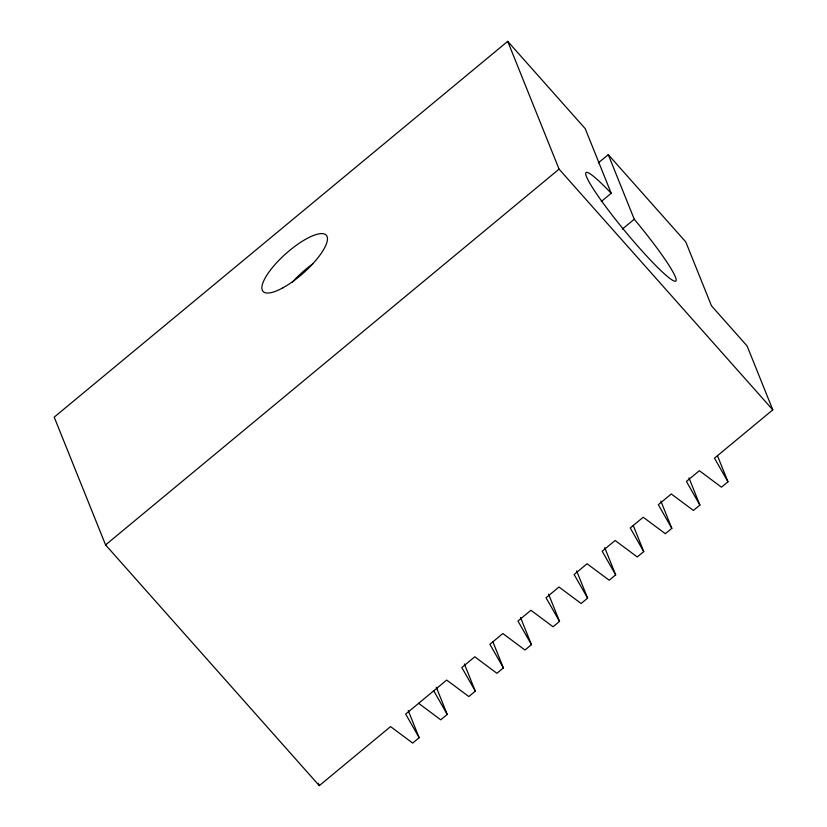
<?xml version="1.0" encoding="UTF-8"?>
<svg xmlns="http://www.w3.org/2000/svg" width="827" height="827" viewBox="0 0 827 827"><rect width="100%" height="100%" fill="white"/><g stroke="black" fill="none" stroke-linecap="round" stroke-linejoin="round"><path stroke-width="1.24" d="M601.26 201.53L611.205 193.291L585.237 128.671L507.716 41.35L54.21 417.139L105.577 544.921L319.284 785.65L390.551 726.602L412.683 743.08L419.155 737.715L408.218 710.496M105.577 544.921L559.073 169.132L507.716 41.35M598.334 162.878L608.279 154.639L685.8 241.96L711.489 305.845L747.101 345.975L772.79 409.861L714.476 458.179L727.967 481.821L721.485 487.186L699.363 470.708L686.41 481.438L699.89 505.08L693.419 510.445L671.286 493.967L658.333 504.697L671.824 528.339L665.342 533.715L643.22 517.226L630.257 527.967L643.747 551.609L637.266 556.974L615.143 540.496L602.18 551.227L615.67 574.868L609.199 580.234L587.067 563.756L574.114 574.496L587.604 598.128L581.123 603.503L558.99 587.015L546.037 597.756L559.528 621.397L553.046 626.763L530.924 610.285L517.96 621.015L531.451 644.657L524.98 650.022L502.847 633.544L489.894 644.285L503.385 667.927L496.903 673.292L474.77 656.803L461.817 667.544L475.308 691.186L468.826 696.551L446.704 680.073L405.664 714.073L419.155 737.715M622.317 229.141L634.257 219.248L608.279 154.639M436.294 687.237L447.231 714.445L440.75 719.821L418.627 703.332M559.073 169.132L772.79 409.861M433.741 690.803L447.231 714.445M717.505 455.791L727.967 481.821M688.953 477.872L699.89 505.08M660.887 501.131L671.824 528.339M633.286 525.579L643.747 551.609M604.733 547.66L615.67 574.868M576.657 570.919L587.604 598.128M548.59 594.179L559.528 621.397M520.514 617.449L531.451 644.657M492.913 641.897L503.385 667.927M464.371 663.978L475.308 691.186M318.333 783.283L319.284 785.65M634.257 219.248A70.502 7.36 50.4 0 1 672.382 280.136A70.502 7.36 50.4 0 1 599.441 197.973A70.502 7.36 50.4 0 1 611.205 193.291M292.024 282.545A42.301 13.046 -41.6 0 1 312.689 263.958M282.917 287.806A42.301 13.046 -41.6 0 0 327.058 236.481A42.301 13.046 -41.6 0 0 274.016 265.674A42.301 13.046 -41.6 0 0 282.917 287.806"/></g></svg>
